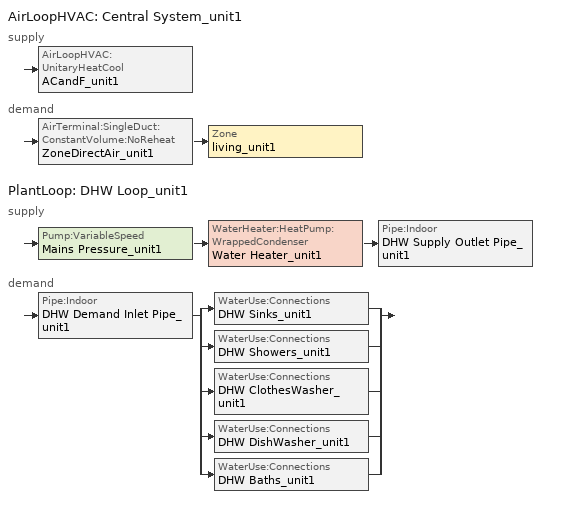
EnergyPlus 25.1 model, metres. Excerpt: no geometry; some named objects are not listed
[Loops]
AirLoopHVAC 'Central System_unit1'
 supply: AirLoopHVAC:UnitaryHeatCool 'ACandF_unit1'
 demand: AirTerminal:SingleDuct:ConstantVolume:NoReheat 'ZoneDirectAir_unit1' > Zone 'living_unit1'
PlantLoop 'DHW Loop_unit1'
 supply: Pump:VariableSpeed 'Mains Pressure_unit1' > WaterHeater:HeatPump:WrappedCondenser 'Water Heater_unit1' > Pipe:Indoor 'DHW Supply Outlet Pipe_unit1'
 demand: Pipe:Indoor 'DHW Demand Inlet Pipe_unit1' > split
  | WaterUse:Connections 'DHW Sinks_unit1'
  | WaterUse:Connections 'DHW Showers_unit1'
  | WaterUse:Connections 'DHW ClothesWasher_unit1'
  | WaterUse:Connections 'DHW DishWasher_unit1'
  | WaterUse:Connections 'DHW Baths_unit1'
[Material] Thermal Absorptance=0.9
Name | Roughness | Thickness | Conductivity | Density | Specific Heat | Solar Absorptance | Visible Absorptance
CopperPipe | MediumRough | 0.01905 | 401 | 2243 | 837 | 0.65 | 0.65
Pipe Insulation | VeryRough | 0.0406504 | 0.0331717 | 91 | 836 | 0.5 | 0.5
[Construction]
Insulated Pipe: Pipe Insulation, CopperPipe
[DesignSpecification:OutdoorAir]
SZ_DSOA_living_unit1: Outdoor Air Method=Flow/Zone; Outdoor Air Flow per Person=0; Outdoor Air Flow per Zone=0.0283168
[Sizing:Zone]
living_unit1: Zone Cooling Design Supply Air Temperature Input Method=SupplyAirTemperature; Zone Cooling Design Supply Air Temperature=12; Zone Heating Design Supply Air Temperature Input Method=SupplyAirTemperature; Zone Heating Design Supply Air Temperature=50; Zone Cooling Design Supply Air Humidity Ratio=0.0075; Zone Heating Design Supply Air Humidity Ratio=0.008; Design Specification Outdoor Air Object=SZ_DSOA_living_unit1; Cooling Design Air Flow Method=DesignDay; Cooling Minimum Air Flow per Zone Floor Area=0.000762; Heating Design Air Flow Method=DesignDay; Heating Maximum Air Flow per Zone Floor Area=0.002032; Heating Maximum Air Flow=0.141576; Heating Maximum Air Flow Fraction=0.3
[Sizing:System]
Central System_unit1: Type of Load to Size On=Sensible; Design Outdoor Air Flow Rate=autosize; Central Heating Maximum System Air Flow Ratio=1; Preheat Design Temperature=7; Preheat Design Humidity Ratio=0.008; Precool Design Temperature=11; Precool Design Humidity Ratio=0.0075; Central Cooling Design Supply Air Temperature=12; Central Heating Design Supply Air Temperature=50; Type of Zone Sum to Use=NonCoincident; 100 Outdoor Air in Cooling=No; 100 Outdoor Air in Heating=No; Central Cooling Design Supply Air Humidity Ratio=0.0075; Central Heating Design Supply Air Humidity Ratio=0.008; Cooling Supply Air Flow Rate Method=DesignDay; Heating Supply Air Flow Rate Method=DesignDay; Zone Maximum Outdoor Air Fraction=1; Cooling Design Capacity Method=FractionOfAutosizedCoolingCapacity; Cooling Design Capacity=autosize; Fraction of Autosized Cooling Design Capacity=1.15; Heating Design Capacity Method=FractionOfAutosizedHeatingCapacity; Heating Design Capacity=autosize; Fraction of Autosized Heating Design Capacity=1.25; Central Cooling Capacity Control Method=OnOff
[Sizing:Plant]
DHW Loop_unit1: Loop Type=Heating; Design Loop Exit Temperature=48.8889; Loop Design Temperature Difference=5.55556
[ZoneControl:Thermostat]
Zone Thermostat_unit1: Zone or ZoneList=living_unit1; Control Type Schedule=zone_control_type; Control 1=thermostat_living Dual SP Control
[ThermostatSetpoint:DualSetpoint]
thermostat_living Dual SP Control: Heating Setpoint Temperature Schedule=heating_sch; Cooling Setpoint Temperature Schedule=cooling_sch
[AirTerminal:SingleDuct:ConstantVolume:NoReheat]
ZoneDirectAir_unit1: Availability Schedule=PowerOutage_Avail; Maximum Air Flow Rate=autosize
[Zone equipment]
living_unit1: ZoneDirectAir_unit1, Water Heater_unit1, Zone Exhaust Fan_unit1
[Fan:OnOff] Availability Schedule=PowerOutage_Avail; Maximum Flow Rate=autosize; Motor In Airstream Fraction=1; EndUse Subcategory=General
Name | Fan Total Efficiency | Pressure Rise | Motor Efficiency
Supply Fan_unit1 | 0.50054 | 400 | 0.863
Heat Pump Water Heater Fan_unit1 | 0.7 | 100 | 0.9
[Coil:Cooling:DX:SingleSpeed]
DX Cooling Coil_unit1: Availability Schedule=PowerOutage_Avail; Gross Rated Total Cooling Capacity=autosize; Gross Rated Sensible Heat Ratio=autosize; Gross Rated Cooling COP=4.3039; Rated Air Flow Rate=autosize; Total Cooling Capacity Function of Temperature Curve=Cool-Cap-fT; Total Cooling Capacity Function of Flow Fraction Curve=ConstantCubic; Energy Input Ratio Function of Temperature Curve=Cool-EIR-fT; Energy Input Ratio Function of Flow Fraction Curve=ConstantCubic; Part Load Fraction Correlation Curve=Cool-PLF-fPLR
[Coil:Heating:electric]
Main electric heating coil_unit1: Availability Schedule=PowerOutage_Avail; Efficiency=1; Nominal Capacity=autosize
[Coil:WaterHeating:AirToWaterHeatPump:Wrapped]
Heat Pump Water Heater Evaporator_unit1: Rated Heating Capacity=1500; Rated COP=4.05; Rated Sensible Heat Ratio=0.981; Rated Evaporator Inlet Air DryBulb Temperature=19.7; Rated Evaporator Inlet Air WetBulb Temperature=13.5; Rated Condenser Water Temperature=48.89; Rated Evaporator Air Flow Rate=0.189; Evaporator Fan Power Included in Rated COP=yes; Maximum Ambient Temperature for Crankcase Heater Operation=10; Evaporator Air Temperature Type for Curve Objects=WetBulbTemperature; Heating Capacity Function of Temperature Curve=HPWH-Htg-Cap-fT; Heating COP Function of Temperature Curve=HPWH-Htg-COP-fT; Part Load Fraction Correlation Curve=HPWH-COP-fPLR
[AirLoopHVAC:UnitaryHeatCool]
ACandF_unit1: Availability Schedule=PowerOutage_Avail; Supply Air Fan Operating Mode Schedule=fan_cycle; Maximum Supply Air Temperature=80; Cooling Supply Air Flow Rate=autosize; Heating Supply Air Flow Rate=autosize; No Load Supply Air Flow Rate=0; Controlling Zone or Thermostat Location=living_unit1; Supply Fan=Supply Fan_unit1; Fan Placement=BlowThrough; Heating Coil=Main electric Heating Coil_unit1; Cooling Coil=DX Cooling Coil_unit1; Dehumidification Control Type=None
[AirLoopHVAC]
Central System_unit1: Design Supply Air Flow Rate=autosize
[Pipe:Indoor] Construction=Insulated Pipe; Environment Type=ZONE; Ambient Temperature Zone=living_unit1; Pipe Inside Diameter=0.02; Pipe Length=7
DHW Demand Inlet Pipe_unit1; DHW Supply Outlet Pipe_unit1
[Pump:VariableSpeed]
Mains Pressure_unit1: Design Maximum Flow Rate=autosize; Design Pump Head=1; Design Power Consumption=0; Motor Efficiency=1; Fraction of Motor Inefficiencies to Fluid Stream=0; Coefficient 1 of the Part Load Performance Curve=0; Coefficient 2 of the Part Load Performance Curve=1; Coefficient 3 of the Part Load Performance Curve=0; Coefficient 4 of the Part Load Performance Curve=0; Design Minimum Flow Rate=0; Pump Control Type=Intermittent; Pump Flow Rate Schedule=PowerOutage_Avail
[WaterHeater:Stratified]
Water Heater_Tank_unit1: EndUse Subcategory=Water Heater; Tank Volume=0.302833; Tank Height=1.594; Tank Shape=VerticalCylinder; Maximum Temperature Limit=51; Heater Priority Control=MasterSlave; Heater 1 Setpoint Temperature Schedule=dhw_setpt_hpwh; Heater 1 Deadband Temperature Difference=2; Heater 1 Capacity=4500; Heater 1 Height=1.129; Heater 2 Setpoint Temperature Schedule=dhw_setpt_hpwh; Heater 2 Deadband Temperature Difference=2; Heater 2 Capacity=0; Heater 2 Height=0.266; Heater Fuel Type=electricity; Heater Thermal Efficiency=1; Off Cycle Parasitic Fuel Consumption Rate=8.3; Off Cycle Parasitic Fuel Type=Electricity; Off Cycle Parasitic Heat Fraction to Tank=0; Off Cycle Parasitic Height=1; On Cycle Parasitic Fuel Consumption Rate=8.3; On Cycle Parasitic Fuel Type=Electricity; On Cycle Parasitic Heat Fraction to Tank=0; On Cycle Parasitic Height=1; Ambient Temperature Indicator=Zone; Ambient Temperature Zone=garage1; Uniform Skin Loss Coefficient per Unit Area to Ambient Temperature=0.232136; Skin Loss Fraction to Zone=1; Off Cycle Flue Loss Fraction to Zone=1; Use Side Effectiveness=1; Use Side Inlet Height=0; Use Side Outlet Height=autocalculate; Source Side Effectiveness=1; Source Side Inlet Height=0.7; Source Side Outlet Height=0; Inlet Mode=Fixed; Use Side Design Flow Rate=autosize; Source Side Design Flow Rate=autosize; Indirect Water Heating Recovery Time=1.5; Number of Nodes=12
[WaterHeater:Sizing]
Water Heater_Tank_unit1: Design Mode=ResidentialHUD-FHAMinimum; Number of Bedrooms=3; Number of Bathrooms=3
[WaterHeater:HeatPump:WrappedCondenser]
Water Heater_unit1: Availability Schedule=PowerOutage_Avail; Compressor Setpoint Temperature Schedule=Compressor Setpoint; Dead Band Temperature Difference=5; Condenser Bottom Location=0.0664167; Condenser Top Location=0.863417; Evaporator Air Flow Rate=autocalculate; Inlet Air Configuration=OutdoorAirOnly; Inlet Air Zone=living_unit1; Tank=Water Heater_Tank_unit1; DX Coil=Heat Pump Water Heater Evaporator_unit1; Minimum Inlet Air Temperature for Compressor Operation=10; Maximum Inlet Air Temperature for Compressor Operation=48.89; Compressor Location=Outdoors; Fan=Heat Pump Water Heater Fan_unit1; Fan Placement=DrawThrough; On Cycle Parasitic Electric Load=0; Off Cycle Parasitic Electric Load=0; Tank Element Control Logic=MutuallyExclusive; Control Sensor 1 Height In Stratified Tank=1.262; Control Sensor 1 Weight=0.75; Control Sensor 2 Height In Stratified Tank=0.464
[PlantLoop]
DHW Loop_unit1: Fluid Type=Water; Plant Equipment Operation Scheme=DHW Loop Operation_unit1; Maximum Loop Temperature=100; Minimum Loop Temperature=0; Maximum Loop Flow Rate=autosize; Minimum Loop Flow Rate=0; Plant Loop Volume=autocalculate; Load Distribution Scheme=Optimal
[PlantEquipmentList]
DHW Plant Equipment_unit1: Water Heater_unit1
[PlantEquipmentOperation:HeatingLoad]
DHW Control Scheme_unit1: Load Range 1 Lower Limit=0; Load Range 1 Upper Limit=1000000000000000; Range 1 Equipment List=DHW Plant Equipment_unit1
[PlantEquipmentOperationSchemes]
DHW Loop Operation_unit1: Control Scheme 1=DHW Control Scheme_unit1; Control Scheme 1 Schedule=PowerOutage_Avail
[SetpointManager:Scheduled]
DHW Loop Setpoint Manager_unit1: Control Variable=Temperature; Schedule=DHWSupplySetpoint; Setpoint Node or NodeList=DHW Supply Outlet Node_unit1
[WaterUse:Equipment] EndUse Subcategory=Domestic Hot Water
Name | Peak Flow Rate | Flow Rate Fraction Schedule | Target Temperature Schedule
Clothes Washer_unit1 | 1.62192e-06 | ClothesWasher_flow_sch | CWWaterTempSchedule
Dishwasher_unit1 | 6.36685e-07 | Dishwasher_flow_sch | DWWaterTempSchedule
Sinks_unit1 | 7.1934e-05 | BA_sink_sch | SSBWaterTempSchedule
Showers_unit1 | 0.000141975 | BA_shower_sch | SSBWaterTempSchedule
Baths_unit1 | 0.00027764 | BA_bath_sch | SSBWaterTempSchedule
[WaterUse:Connections] Drain Water Heat Exchanger Type=None
Name | Water Use Equipment 1
DHW Sinks_unit1 | Sinks_unit1
DHW Showers_unit1 | Showers_unit1
DHW ClothesWasher_unit1 | Clothes Washer_unit1
DHW DishWasher_unit1 | Dishwasher_unit1
DHW Baths_unit1 | Baths_unit1
[Schedule:Day:Hourly]
DishwasherWeekday_flow_sch: 0.115858, 0.0514759, 0.0385692, 0.0257379, 0.0257379, 0.0772138, 0.154503, 0.231792, 0.437922, 0.489398, 0.425016, 0.360633, 0.309082, 0.347726, 0.283344, 0.270437, 0.283344, 0.373464, 0.656883, 0.8372, 0.682621, 0.502305, 0.33482, 0.231792
DishwasherWeekend_flow_sch: 0.124134, 0.0551527, 0.0413241, 0.0275764, 0.0275764, 0.0827291, 0.165539, 0.248349, 0.469202, 0.524355, 0.455374, 0.386393, 0.331159, 0.372564, 0.303583, 0.289754, 0.303583, 0.40014, 0.703804, 0.897, 0.73138, 0.538184, 0.358735, 0.248349
DishwasherVacation_flow_sch; ClothesWasherVacation_flow_sch: 0, 0, 0, 0, 0, 0, 0, 0, 0, 0, 0, 0, 0, 0, 0, 0, 0, 0, 0, 0, 0, 0, 0, 0
ClothesWasherWeekday_flow_sch: 0.0796475, 0.0637009, 0.0318078, 0.0318078, 0.0637009, 0.095594, 0.191188, 0.414354, 0.621574, 0.7332, 0.717253, 0.637521, 0.573735, 0.510034, 0.446247, 0.414354, 0.430301, 0.414354, 0.414354, 0.414354, 0.414354, 0.398408, 0.270921, 0.143434
ClothesWasherWeekend_flow_sch: 0.097441, 0.077932, 0.0389138, 0.0389138, 0.077932, 0.11695, 0.2339, 0.506923, 0.760436, 0.897, 0.877491, 0.779946, 0.701909, 0.623977, 0.545941, 0.506923, 0.526432, 0.506923, 0.506923, 0.506923, 0.506923, 0.487414, 0.331446, 0.175477
[Schedule:Week:Compact]
DishwasherWeek_flow_sch: For: Weekdays, DishwasherWeekday_flow_sch, For: CustomDay1, DishwasherVacation_flow_sch, For: AllOtherDays, DishwasherWeekend_flow_sch
ClothesWasherWeek_flow_sch: For: Weekdays, ClothesWasherWeekday_flow_sch, For: CustomDay1, ClothesWasherVacation_flow_sch, For: AllOtherDays, ClothesWasherWeekend_flow_sch
[Schedule:Year]
Dishwasher_flow_sch: DishwasherWeek_flow_sch, 1, 1, 12, 31
ClothesWasher_flow_sch: ClothesWasherWeek_flow_sch, 1, 1, 12, 31
[Schedule:Compact]
BA_shower_sch: Through: 12/31, For: AllDays, Until: 1:00, 0.00174682, Until: 2:00, 0.000794011, Until: 3:00, 0.000476407, Until: 4:00, 0.000794011, Until: 5:00, 0.00222323, Until: 6:00, 0.00825772, Until: 7:00, 0.0187387, Until: 8:00, 0.0185799, Until: 9:00, 0.0150862, Until: 10:00, 0.0117514, Until: 11:00, 0.00952813, Until: 12:00, 0.0074637, Until: 13:00, 0.00539928, Until: 14:00, 0.00460526, Until: 15:00, 0.00412886, Until: 16:00, 0.00397006, Until: 17:00, 0.00476407, Until: 18:00, 0.00619329, Until: 19:00, 0.00666969, Until: 20:00, 0.00666969, Until: 21:00, 0.00666969, Until: 22:00, 0.00651089, Until: 23:00, 0.00460526, Until: 24:00, 0.00333485
BA_bath_sch: Through: 12/31, For: AllDays, Until: 1:00, 0.000163091, Until: 2:00, 8.15455e-05, Until: 3:00, 8.15455e-05, Until: 4:00, 8.15455e-05, Until: 5:00, 0.000163091, Until: 6:00, 0.000387341, Until: 7:00, 0.000937773, Until: 8:00, 0.00118241, Until: 9:00, 0.0013455, Until: 10:00, 0.00118241, Until: 11:00, 0.000937773, Until: 12:00, 0.000713523, Until: 13:00, 0.000631977, Until: 14:00, 0.000468886, Until: 15:00, 0.000468886, Until: 16:00, 0.000468886, Until: 17:00, 0.000795068, Until: 18:00, 0.000937773, Until: 19:00, 0.00156975, Until: 20:00, 0.00203864, Until: 21:00, 0.00203864, Until: 22:00, 0.00156975, Until: 23:00, 0.0013455, Until: 24:00, 0.000795068
BA_sink_sch: Through: 12/31, For: AllDays, Until: 1:00, 0.00387389, Until: 2:00, 0.00193694, Until: 3:00, 0.00138353, Until: 4:00, 0.00138353, Until: 5:00, 0.00193694, Until: 6:00, 0.00498071, Until: 7:00, 0.0116217, Until: 8:00, 0.0171558, Until: 9:00, 0.0182626, Until: 10:00, 0.0171558, Until: 11:00, 0.0149421, Until: 12:00, 0.0138353, Until: 13:00, 0.0135586, Until: 14:00, 0.0124518, Until: 15:00, 0.0118984, Until: 16:00, 0.011345, Until: 17:00, 0.0132819, Until: 18:00, 0.0179859, Until: 19:00, 0.020753, Until: 20:00, 0.0190927, Until: 21:00, 0.0157723, Until: 22:00, 0.0132819, Until: 23:00, 0.0110682, Until: 24:00, 0.00747107
zone_control_type: Through: 12/31, For: AllDays, Until 24:00, 4
dhw_setpt_hpwh: Through: 12/31, For: AllDays, Until 24:00, 44
heating_sch: Through: 12/31, For: AllDays, Until: 24:00, 22.2222
cooling_sch: Through: 12/31, For: AllDays, Until: 24:00, 23.8889
fan_cycle: Through: 12/31, For: AllDays, Until: 24:00, 0
[SCHEDULE:COMPACT]
PowerOutage_Avail: Through: 7/15, For: AllDays, Until: 24:00, 1, Through: 7/18, For: AllDays, Until: 24:00, 0, Through: 12/15, For: AllDays, Until: 24:00, 1, Through: 12/18, For: AllDays, Until: 24:00, 0, Through: 12/31, For: AllDays, Until: 24:00, 1
[Schedule:Constant]
Name | Hourly Value
DWWaterTempSchedule; CWWaterTempSchedule; DHWSupplySetpoint | 48.8889
SSBWaterTempSchedule | 40.5556
Compressor Setpoint | 50
[Curve:Quadratic] Minimum Value of x=0; Maximum Value of x=1
Name | Coefficient1 Constant | Coefficient2 x | Coefficient3 x2 | Minimum Curve Output | Maximum Curve Output
HPWH-COP-fPLR | 1 | 0 | 0
Cool-PLF-fPLR | 0.801414 | 0.237447 | -0.0393773 | 0.7 | 1
[Curve:Cubic]
ConstantCubic: Coefficient1 Constant=1; Coefficient2 x=0; Coefficient3 x2=0; Coefficient4 x3=0; Minimum Value of x=-100; Maximum Value of x=100
[Curve:Biquadratic] Maximum Value of x=100; Maximum Value of y=100
Name | Coefficient1 Constant | Coefficient2 x | Coefficient3 x2 | Coefficient4 y | Coefficient5 y2 | Coefficient6 xy | Minimum Value of x | Minimum Value of y | Minimum Curve Output
HPWH-Htg-Cap-fT | 0.563 | 0.0437 | 3.9e-05 | 0.0055 | -0.000148 | -0.000145 | 0 | 0 | 0
HPWH-Htg-COP-fT | 1.1332 | 0.063 | -9.79e-05 | -0.00972 | -2.14e-05 | -0.000686 | 0 | 0
Cool-Cap-fT | 1.26489 | -0.035055 | 0.00211086 | -0.00152689 | -7.0308e-06 | -0.000469184 | -100 | -100
Cool-EIR-fT | 0.384024 | 0.0296967 | -0.00113293 | 0.00649067 | 0.000262699 | -0.000120722 | -100 | -100
